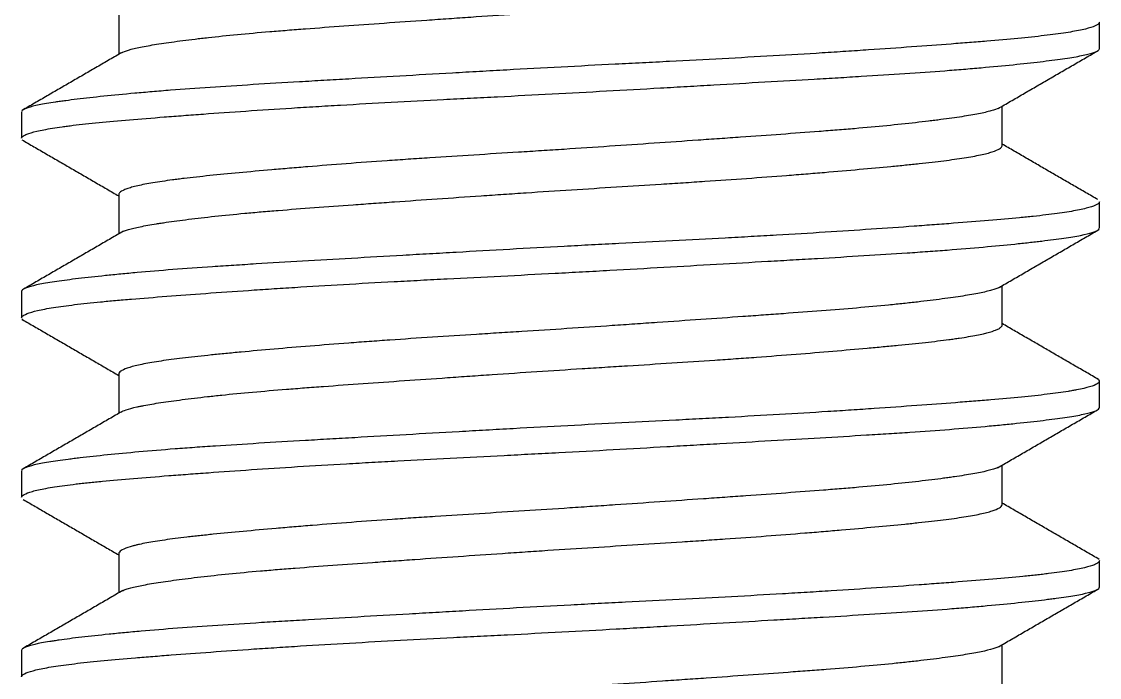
# Model space of a CAD drawing. Extents: x 0 to 1128, y 0 to 827.
# Drawn here: x 707.6 to 713.6, y 208.45 to 212.11 of the extents above; entities that cross this region are included whole.
import ezdxf

# ---------------------------------------------------------------- set-up
doc = ezdxf.new("R2010")
doc.units = 0
doc.header["$LTSCALE"] = 10
doc.header["$MEASUREMENT"] = 0
doc.linetypes.add('CENTER', pattern=[2, 1.25, -0.25, 0.25, -0.25])
doc.layers.add('1', color=7, linetype='CONTINUOUS')

msp = doc.modelspace()

# ---------------------------------------------------------------- linework, layer by layer
at = {"layer": '1', "color": 1, "linetype": 'CENTER', "lineweight": -3, "ltscale": 3}
msp.add_line((710.6018, 430.4493), (710.6018, 195.1403), dxfattribs=at)
at = {"layer": '1', "color": 7, "linetype": 'Continuous', "lineweight": -3}
for p, q in [((708.1433, 212.1436), (708.1433, 211.9242)), ((713.6018, 211.9562), (713.6018, 212.1027)), ((713.0603, 211.4156), (713.0603, 211.6351)), ((707.6018, 211.6026), (707.6018, 211.4569)), ((708.1433, 211.1442), (708.1433, 210.9239)), ((713.6018, 210.9571), (713.6018, 211.1021)), ((713.0603, 210.4149), (713.0603, 210.6351)), ((707.6018, 210.6024), (707.6018, 210.4564)), ((708.1433, 210.144), (708.1433, 209.9241)), ((713.6018, 209.9567), (713.6018, 210.1029)), ((707.6018, 209.6022), (707.6018, 209.4571)), ((713.0603, 209.4152), (713.0603, 209.6353)), ((708.1433, 209.1439), (708.1433, 208.9241)), ((713.6018, 208.9567), (713.6018, 209.1022)), ((713.0603, 208.4152), (713.0603, 208.635)), ((707.6018, 208.6029), (707.6018, 208.4564))]:
    msp.add_line(p, q, dxfattribs=at)
for points, knots in [([(708.1582, 211.9328), (708.1604, 211.9341), (708.173, 211.9405), (708.1922, 211.9469), (708.222, 211.9548), (708.2331, 211.9575), (708.2572, 211.9628), (708.2702, 211.9654), (708.3123, 211.9734), (708.3762, 211.9842), (708.4556, 211.9953), (708.5211, 212.0037), (708.5439, 212.0065), (708.5915, 212.0122), (708.6162, 212.0151), (708.6925, 212.0235), (708.7465, 212.0292), (708.8606, 212.0402), (708.9208, 212.0456), (709.0156, 212.0535), (709.0642, 212.0575), (709.1146, 212.0614), (709.1486, 212.0641), (709.1658, 212.0654), (709.2522, 212.072), (709.3944, 212.0825), (709.6192, 212.0984), (709.7768, 212.1094), (709.8777, 212.1165), (709.898, 212.1179), (709.9387, 212.1207), (709.9998, 212.1249), (710.0612, 212.1292), (710.1845, 212.1377), (710.3499, 212.149), (710.5385, 212.1616), (710.6441, 212.1684), (710.6864, 212.1711), (710.7076, 212.1724), (710.7711, 212.1765), (710.8132, 212.1791), (710.9388, 212.187), (711.1045, 212.1974), (711.2666, 212.2078), (711.3868, 212.2157), (711.4266, 212.2184), (711.5058, 212.2238), (711.5452, 212.2265), (711.6614, 212.2347), (711.8117, 212.2457), (711.9531, 212.2569), (712.09, 212.2682), (712.1563, 212.2738), (712.2841, 212.2851), (712.3445, 212.2906), (712.4588, 212.3013), (712.5664, 212.3118), (712.6608, 212.3222), (712.7265, 212.3302), (712.7475, 212.3329), (712.7876, 212.3382), (712.8066, 212.3409), (712.8605, 212.349), (712.9242, 212.3598), (712.9719, 212.371), (713.0015, 212.3795), (713.0104, 212.3823), (713.0221, 212.3866), (713.0257, 212.3881), (713.0324, 212.3909), (713.0355, 212.3923), (713.0496, 212.3995), (713.0565, 212.4051), (713.06, 212.4124), (713.0604, 212.4142), (713.0603, 212.416)], [0, 0, 0, 0, 0.008117, 0.041937, 0.041937, 0.058847, 0.058847, 0.075757, 0.075757, 0.109578, 0.143398, 0.143398, 0.160308, 0.160308, 0.177218, 0.177218, 0.211039, 0.211039, 0.244859, 0.244859, 0.261769, 0.270224, 0.270224, 0.278679, 0.278679, 0.3125, 0.34632, 0.380141, 0.380141, 0.388596, 0.388596, 0.397051, 0.413961, 0.413961, 0.447781, 0.481602, 0.490057, 0.490057, 0.498512, 0.498512, 0.515422, 0.515422, 0.549242, 0.583063, 0.583063, 0.599973, 0.599973, 0.616883, 0.616883, 0.650703, 0.684524, 0.684524, 0.718344, 0.718344, 0.752165, 0.752165, 0.785985, 0.819805, 0.819805, 0.836715, 0.836715, 0.853626, 0.853626, 0.887446, 0.921266, 0.921266, 0.938177, 0.938177, 0.946632, 0.946632, 0.955087, 0.955087, 0.988907, 0.988907, 1, 1, 1, 1]), ([(713.6018, 212.1035), (713.6018, 212.1033), (713.6019, 212.1018), (713.6015, 212.1002), (713.6002, 212.0975), (713.5992, 212.0961), (713.5926, 212.0891), (713.5823, 212.0835), (713.5516, 212.0722), (713.5109, 212.061), (713.4504, 212.0499), (713.3974, 212.0416), (713.3784, 212.0389), (713.3382, 212.0335), (713.317, 212.0309), (713.2501, 212.0229), (713.1521, 212.0126), (713.0369, 212.0024), (712.9438, 211.9947), (712.9117, 211.9921), (712.8619, 211.9882), (712.845, 211.9869), (712.8108, 211.9842), (712.7935, 211.9829), (712.706, 211.9763), (712.6328, 211.9708), (712.4799, 211.9597), (712.4002, 211.9541), (712.2758, 211.9457), (712.2125, 211.9415), (712.1472, 211.9373), (712.1033, 211.9345), (712.0811, 211.9331), (711.9696, 211.9262), (711.8786, 211.9207), (711.6931, 211.91), (711.5042, 211.8996), (711.3083, 211.8894), (711.1587, 211.8817), (711.1083, 211.8791), (711.0077, 211.874), (710.9574, 211.8714), (710.8063, 211.8637), (710.7056, 211.8585), (710.5041, 211.8478), (710.4033, 211.8423), (710.252, 211.8338), (710.2016, 211.831), (710.1259, 211.8267), (710.1007, 211.8253), (710.0505, 211.8225), (709.9256, 211.8154), (709.7055, 211.8028), (709.5163, 211.7919), (709.377, 211.7839), (709.3079, 211.7799), (709.2397, 211.7759), (709.1945, 211.7733), (709.172, 211.7719), (709.0603, 211.7654), (708.8882, 211.7551), (708.7286, 211.7449), (708.5753, 211.7346), (708.5018, 211.7293), (708.3964, 211.7211), (708.362, 211.7183), (708.2955, 211.7127), (708.2634, 211.7099), (708.1703, 211.7015), (708.0548, 211.6903), (707.9564, 211.6793), (707.8892, 211.6711), (707.8678, 211.6684), (707.8375, 211.6643), (707.8276, 211.663), (707.8086, 211.6603), (707.7627, 211.6537), (707.6943, 211.642), (707.6532, 211.6319), (707.6299, 211.6243), (707.62, 211.6205), (707.6131, 211.6166), (707.6091, 211.614), (707.6074, 211.6127), (707.6033, 211.6087), (707.6019, 211.606), (707.6018, 211.6033)], [0, 0, 0, 0, 0.00116, 0.009214, 0.009214, 0.017268, 0.017268, 0.049484, 0.049484, 0.081701, 0.113917, 0.113917, 0.130026, 0.130026, 0.146134, 0.146134, 0.17835, 0.210567, 0.210567, 0.226675, 0.226675, 0.234729, 0.234729, 0.242783, 0.242783, 0.275, 0.275, 0.307217, 0.307217, 0.323325, 0.331379, 0.331379, 0.339433, 0.339433, 0.37165, 0.37165, 0.403866, 0.436083, 0.436083, 0.452191, 0.452191, 0.468299, 0.468299, 0.500516, 0.500516, 0.532732, 0.532732, 0.54884, 0.54884, 0.556895, 0.556895, 0.564949, 0.597165, 0.629382, 0.629382, 0.64549, 0.653544, 0.653544, 0.661598, 0.661598, 0.693815, 0.726031, 0.726031, 0.758248, 0.758248, 0.774356, 0.774356, 0.790464, 0.790464, 0.822681, 0.854897, 0.854897, 0.871006, 0.871006, 0.87906, 0.87906, 0.887114, 0.91933, 0.951547, 0.951547, 0.967655, 0.975709, 0.975709, 0.983764, 0.983764, 1, 1, 1, 1]), ([(707.6018, 211.4565), (707.6019, 211.4583), (707.6026, 211.4602), (707.6056, 211.4648), (707.6087, 211.4676), (707.6154, 211.4718), (707.6179, 211.4732), (707.6237, 211.476), (707.6395, 211.4831), (707.6822, 211.4958), (707.7397, 211.5069), (707.7903, 211.5151), (707.8174, 211.5192), (707.8473, 211.5233), (707.8679, 211.5259), (707.8786, 211.5273), (707.9331, 211.534), (708.0289, 211.5444), (708.198, 211.5596), (708.3274, 211.5699), (708.431, 211.5779), (708.4667, 211.5806), (708.5394, 211.586), (708.5765, 211.5888), (708.6902, 211.5971), (708.8478, 211.6082), (709.0175, 211.6194), (709.1493, 211.6278), (709.194, 211.6305), (709.2622, 211.6347), (709.2851, 211.636), (709.3311, 211.6388), (709.4465, 211.6455), (709.6585, 211.6574), (709.8528, 211.6676), (710.0009, 211.6753), (710.0754, 211.6791), (710.1508, 211.6829), (710.2013, 211.6855), (710.2267, 211.6868), (710.3534, 211.6932), (710.4545, 211.6984), (710.6564, 211.709), (710.757, 211.7145), (710.958, 211.7257), (711.0583, 211.7313), (711.2083, 211.7399), (711.2584, 211.7427), (711.3573, 211.7484), (711.4063, 211.7512), (711.5518, 211.7595), (711.742, 211.7704), (711.9247, 211.781), (712.0589, 211.7888), (712.1031, 211.7914), (712.1688, 211.7953), (712.1905, 211.7966), (712.2335, 211.7992), (712.3399, 211.8057), (712.441, 211.8121), (712.5961, 211.8224), (712.6703, 211.8276), (712.7766, 211.8357), (712.8285, 211.8398), (712.8784, 211.844), (712.9113, 211.8468), (712.9275, 211.8482), (713.0073, 211.8552), (713.0665, 211.8609), (713.176, 211.872), (713.2768, 211.8831), (713.3598, 211.8938), (713.4153, 211.9018), (713.4327, 211.9045), (713.4648, 211.9097), (713.4796, 211.9123), (713.5201, 211.92), (713.564, 211.9301), (713.588, 211.9403), (713.5983, 211.9481), (713.6005, 211.9507), (713.6017, 211.9545), (713.6019, 211.9556), (713.6018, 211.9567)], [0, 0, 0, 0, 0.010824, 0.010824, 0.026932, 0.026932, 0.034987, 0.034987, 0.043041, 0.075257, 0.107474, 0.107474, 0.123582, 0.131636, 0.131636, 0.13969, 0.13969, 0.171907, 0.204123, 0.23634, 0.23634, 0.252448, 0.252448, 0.268556, 0.268556, 0.300773, 0.332989, 0.332989, 0.349097, 0.349097, 0.357151, 0.357151, 0.365206, 0.397422, 0.429639, 0.429639, 0.445747, 0.453801, 0.453801, 0.461855, 0.461855, 0.494071, 0.494071, 0.526288, 0.526288, 0.558504, 0.558504, 0.574613, 0.574613, 0.590721, 0.590721, 0.622937, 0.655154, 0.655154, 0.671262, 0.671262, 0.679316, 0.679316, 0.68737, 0.719587, 0.719587, 0.751803, 0.751803, 0.767912, 0.775966, 0.775966, 0.78402, 0.78402, 0.816236, 0.816236, 0.848453, 0.880669, 0.880669, 0.896778, 0.896778, 0.912886, 0.912886, 0.945102, 0.977319, 0.977319, 0.993427, 0.993427, 1, 1, 1, 1]), ([(713.0434, 211.6252), (713.043, 211.625), (713.0426, 211.6248), (713.0319, 211.6194), (713.0174, 211.6142), (712.9937, 211.6076), (712.9887, 211.6062), (712.9782, 211.6036), (712.9616, 211.5996), (712.9428, 211.5956), (712.9021, 211.5877), (712.84, 211.5769), (712.7522, 211.5644), (712.6972, 211.5574), (712.6746, 211.5545), (712.6631, 211.5531), (712.6279, 211.5488), (712.6037, 211.546), (712.5284, 211.5375), (712.4751, 211.5319), (712.362, 211.5208), (712.3023, 211.5153), (712.2079, 211.5073), (712.1756, 211.5047), (712.1259, 211.5007), (712.1092, 211.4993), (712.0754, 211.4967), (712.0583, 211.4954), (711.9725, 211.4888), (711.8311, 211.4783), (711.6815, 211.4677), (711.5663, 211.4595), (711.5079, 211.4554), (711.4483, 211.4513), (711.4083, 211.4485), (711.3882, 211.4471), (711.2872, 211.44), (711.1243, 211.4287), (710.8759, 211.4117), (710.7076, 211.4004), (710.5803, 211.3921), (710.5377, 211.3894), (710.453, 211.384), (710.4109, 211.3813), (710.2851, 211.3734), (710.1189, 211.3631), (709.9558, 211.3526), (709.8347, 211.3447), (709.7945, 211.342), (709.7146, 211.3366), (709.6752, 211.3338), (709.5586, 211.3257), (709.4075, 211.3147), (709.265, 211.3034), (709.1613, 211.2949), (709.1273, 211.2921), (709.0604, 211.2864), (709.0274, 211.2836), (708.9311, 211.2751), (708.8702, 211.2696), (708.755, 211.2588), (708.6463, 211.2483), (708.5506, 211.2378), (708.495, 211.2312), (708.4841, 211.2298), (708.4629, 211.2272), (708.4318, 211.2232), (708.403, 211.2191), (708.3484, 211.2111), (708.2837, 211.2002), (708.2289, 211.1876), (708.2049, 211.1805), (708.1958, 211.1776), (708.1915, 211.1762), (708.1795, 211.1719), (708.1726, 211.169), (708.1552, 211.1605), (708.1479, 211.1548), (708.1439, 211.1474), (708.1434, 211.1456), (708.1433, 211.1437)], [0, 0, 0, 0, 0.001362, 0.001362, 0.035403, 0.035403, 0.043913, 0.043913, 0.052424, 0.069444, 0.069444, 0.103486, 0.137527, 0.146037, 0.146037, 0.154548, 0.154548, 0.171569, 0.171569, 0.20561, 0.20561, 0.239651, 0.239651, 0.256672, 0.256672, 0.265182, 0.265182, 0.273693, 0.273693, 0.307734, 0.341775, 0.341775, 0.358796, 0.367306, 0.367306, 0.375817, 0.375817, 0.409858, 0.4439, 0.477941, 0.477941, 0.494962, 0.494962, 0.511982, 0.511982, 0.546024, 0.580065, 0.580065, 0.597086, 0.597086, 0.614107, 0.614107, 0.648148, 0.682189, 0.682189, 0.69921, 0.69921, 0.716231, 0.716231, 0.750272, 0.750272, 0.784314, 0.818355, 0.818355, 0.826865, 0.826865, 0.835376, 0.852396, 0.852396, 0.886438, 0.920479, 0.928989, 0.928989, 0.9375, 0.9375, 0.95452, 0.95452, 0.988562, 0.988562, 1, 1, 1, 1]), ([(708.1637, 210.9357), (708.1642, 210.9359), (708.1647, 210.9362), (708.1681, 210.9377), (708.1712, 210.9391), (708.1879, 210.9456), (708.2231, 210.956), (708.2746, 210.9665), (708.3195, 210.9745), (708.3434, 210.9786), (708.3698, 210.9827), (708.3878, 210.9855), (708.3971, 210.9868), (708.4449, 210.9938), (708.5284, 211.005), (708.6744, 211.0219), (708.7856, 211.0331), (708.8744, 211.0413), (708.9049, 211.0441), (708.967, 211.0495), (708.9987, 211.0521), (709.0957, 211.06), (709.2299, 211.0704), (709.3737, 211.0809), (709.4854, 211.0889), (709.5232, 211.0916), (709.6001, 211.097), (709.6389, 211.0998), (709.756, 211.108), (709.9145, 211.119), (710.0774, 211.1303), (710.2013, 211.1388), (710.2429, 211.1417), (710.3267, 211.1474), (710.369, 211.1502), (710.4955, 211.1587), (710.5795, 211.1642), (710.747, 211.175), (710.914, 211.1855), (711.0796, 211.1958), (711.1828, 211.2024), (711.2034, 211.2037), (711.2444, 211.2064), (711.3055, 211.2103), (711.3657, 211.2143), (711.4846, 211.2223), (711.6399, 211.233), (711.8068, 211.2455), (711.8969, 211.2525), (711.9326, 211.2553), (711.9505, 211.2568), (712.0033, 211.261), (712.0378, 211.2639), (712.1389, 211.2723), (712.2035, 211.278), (712.3267, 211.289), (712.3854, 211.2944), (712.4691, 211.3024), (712.4963, 211.305), (712.5491, 211.3103), (712.5748, 211.313), (712.6486, 211.3209), (712.7394, 211.3313), (712.815, 211.342), (712.8831, 211.3528), (712.9133, 211.3583), (712.9658, 211.3695), (712.9877, 211.3751), (713.023, 211.3865), (713.0498, 211.3978), (713.0597, 211.409), (713.0603, 211.4149), (713.0603, 211.4154), (713.0603, 211.4158)], [0, 0, 0, 0, 0.001566, 0.001566, 0.010076, 0.010076, 0.044118, 0.078159, 0.078159, 0.09518, 0.10369, 0.10369, 0.1122, 0.1122, 0.146242, 0.180283, 0.214325, 0.214325, 0.231345, 0.231345, 0.248366, 0.248366, 0.282407, 0.316449, 0.316449, 0.333469, 0.333469, 0.35049, 0.35049, 0.384531, 0.418573, 0.418573, 0.435593, 0.435593, 0.452614, 0.452614, 0.486656, 0.486656, 0.520697, 0.554738, 0.554738, 0.563249, 0.563249, 0.571759, 0.58878, 0.58878, 0.622821, 0.656862, 0.665373, 0.665373, 0.673883, 0.673883, 0.690904, 0.690904, 0.724945, 0.724945, 0.758987, 0.758987, 0.776007, 0.776007, 0.793028, 0.793028, 0.827069, 0.861111, 0.861111, 0.895152, 0.895152, 0.929194, 0.929194, 0.963235, 0.997276, 0.997276, 1, 1, 1, 1]), ([(713.6018, 211.1032), (713.6019, 211.1007), (713.6009, 211.0983), (713.5943, 211.0903), (713.5847, 211.0846), (713.5662, 211.0775), (713.5622, 211.0761), (713.5535, 211.0733), (713.5488, 211.0718), (713.5338, 211.0676), (713.5226, 211.0648), (713.4854, 211.0563), (713.4261, 211.0453), (713.3477, 211.0346), (713.2816, 211.0266), (713.2584, 211.024), (713.2217, 211.0201), (713.2091, 211.0188), (713.1835, 211.0161), (713.1182, 211.0096), (712.9893, 210.9982), (712.859, 210.9879), (712.7553, 210.98), (712.7198, 210.9773), (712.6467, 210.9719), (712.6091, 210.9691), (712.4935, 210.9607), (712.4136, 210.9551), (712.2486, 210.9439), (712.0783, 210.9327), (711.8974, 210.9218), (711.7809, 210.9151), (711.7574, 210.9137), (711.7101, 210.9111), (711.6863, 210.9097), (711.6149, 210.9057), (711.5669, 210.9031), (711.4223, 210.8953), (711.2273, 210.8851), (711.028, 210.875), (710.8769, 210.8673), (710.8263, 210.8647), (710.75, 210.8608), (710.7244, 210.8595), (710.6734, 210.8568), (710.5461, 210.8501), (710.4199, 210.8432), (710.2192, 210.832), (710.1195, 210.8264), (709.9709, 210.8179), (709.9215, 210.8151), (709.8231, 210.8095), (709.774, 210.8067), (709.6274, 210.7983), (709.5321, 210.7928), (709.3459, 210.7821), (709.1643, 210.7716), (708.9917, 210.7613), (708.8868, 210.7549), (708.8659, 210.7536), (708.8246, 210.751), (708.804, 210.7497), (708.7432, 210.7458), (708.7036, 210.7432), (708.5876, 210.7355), (708.514, 210.7302), (708.374, 210.7194), (708.3076, 210.7138), (708.2136, 210.7054), (708.1832, 210.7026), (708.139, 210.6984), (708.1245, 210.697), (708.0961, 210.6941), (708.0266, 210.6871), (707.9146, 210.6746), (707.8336, 210.664), (707.7618, 210.6534), (707.7305, 210.6482), (707.6776, 210.6379), (707.6564, 210.6328), (707.6242, 210.6226), (707.6131, 210.6175), (707.6036, 210.6093), (707.6019, 210.6062), (707.6018, 210.6031)], [0, 0, 0, 0, 0.014691, 0.014691, 0.046908, 0.046908, 0.054962, 0.054962, 0.063016, 0.063016, 0.079124, 0.079124, 0.111341, 0.143557, 0.143557, 0.159665, 0.159665, 0.167719, 0.167719, 0.175774, 0.20799, 0.240207, 0.240207, 0.256315, 0.256315, 0.272423, 0.272423, 0.304639, 0.304639, 0.336856, 0.369072, 0.369072, 0.377127, 0.377127, 0.385181, 0.385181, 0.401289, 0.401289, 0.433505, 0.465722, 0.465722, 0.48183, 0.48183, 0.489884, 0.489884, 0.497938, 0.530155, 0.530155, 0.562371, 0.562371, 0.57848, 0.57848, 0.594588, 0.594588, 0.626804, 0.626804, 0.659021, 0.691237, 0.691237, 0.699292, 0.699292, 0.707346, 0.707346, 0.723454, 0.723454, 0.75567, 0.75567, 0.787887, 0.787887, 0.803995, 0.803995, 0.812049, 0.812049, 0.820103, 0.85232, 0.884536, 0.884536, 0.916753, 0.916753, 0.948969, 0.948969, 0.981186, 0.981186, 1, 1, 1, 1]), ([(707.6018, 210.4563), (707.6019, 210.4585), (707.6028, 210.4608), (707.6089, 210.4686), (707.6277, 210.4798), (707.6667, 210.4911), (707.7035, 210.4996), (707.7171, 210.5024), (707.7469, 210.508), (707.763, 210.5107), (707.8147, 210.519), (707.8929, 210.5297), (707.9892, 210.54), (708.0683, 210.5478), (708.1095, 210.5516), (708.1534, 210.5555), (708.1833, 210.5581), (708.1985, 210.5594), (708.2756, 210.5658), (708.341, 210.571), (708.4787, 210.5815), (708.5512, 210.5869), (708.7031, 210.598), (708.7825, 210.6036), (708.8864, 210.6107), (708.9075, 210.6121), (708.9498, 210.6149), (709.0138, 210.6191), (709.0789, 210.6233), (709.2109, 210.6316), (709.3911, 210.6425), (709.5798, 210.653), (709.7246, 210.6608), (709.7734, 210.6634), (709.8722, 210.6686), (709.9216, 210.6712), (710.0705, 210.6788), (710.2699, 210.6889), (710.4712, 210.6993), (710.6228, 210.7073), (710.6988, 210.7114), (710.7751, 210.7155), (710.826, 210.7184), (710.8515, 210.7198), (710.9784, 210.7268), (711.0786, 210.7325), (711.2766, 210.7438), (711.4722, 210.7549), (711.6628, 210.7659), (711.7804, 210.7727), (711.8039, 210.774), (711.8505, 210.7767), (711.9198, 210.7807), (711.9876, 210.7847), (712.1209, 210.7925), (712.2931, 210.8027), (712.4541, 210.8129), (712.5707, 210.8207), (712.6088, 210.8233), (712.6836, 210.8286), (712.72, 210.8313), (712.8259, 210.8395), (712.959, 210.8506), (713.076, 210.8618), (713.1576, 210.8702), (713.1968, 210.8744), (713.2338, 210.8785), (713.2579, 210.8813), (713.2697, 210.8827), (713.327, 210.8896), (713.3679, 210.8949), (713.44, 210.9055), (713.5024, 210.9158), (713.5455, 210.9259), (713.5661, 210.9323), (713.57, 210.9336), (713.577, 210.9362), (713.5865, 210.9401), (713.5931, 210.9439), (713.6, 210.9498), (713.6019, 210.9531), (713.6018, 210.9564)], [0, 0, 0, 0, 0.013401, 0.013401, 0.045618, 0.077835, 0.077835, 0.093943, 0.093943, 0.110051, 0.110051, 0.142268, 0.174484, 0.174484, 0.190592, 0.198646, 0.198646, 0.206701, 0.206701, 0.238917, 0.238917, 0.271134, 0.271134, 0.30335, 0.30335, 0.311404, 0.311404, 0.319458, 0.335567, 0.335567, 0.367783, 0.4, 0.4, 0.416108, 0.416108, 0.432216, 0.432216, 0.464433, 0.496649, 0.496649, 0.512757, 0.520811, 0.520811, 0.528866, 0.528866, 0.561082, 0.561082, 0.593299, 0.625515, 0.625515, 0.633569, 0.633569, 0.641623, 0.657732, 0.657732, 0.689948, 0.722165, 0.722165, 0.738273, 0.738273, 0.754381, 0.754381, 0.786598, 0.818814, 0.818814, 0.834922, 0.842977, 0.842977, 0.851031, 0.851031, 0.883247, 0.883247, 0.915464, 0.94768, 0.94768, 0.955734, 0.955734, 0.963788, 0.979897, 0.979897, 1, 1, 1, 1]), ([(713.0516, 210.6303), (713.0494, 210.6287), (713.0468, 210.6271), (713.0341, 210.6202), (713.0062, 210.6099), (712.9614, 210.5994), (712.9214, 210.5914), (712.907, 210.5887), (712.876, 210.5833), (712.8595, 210.5805), (712.8073, 210.5723), (712.7302, 210.5612), (712.6384, 210.55), (712.564, 210.5415), (712.5383, 210.5387), (712.4849, 210.533), (712.4572, 210.5301), (712.3721, 210.5217), (712.3125, 210.5163), (712.1879, 210.5056), (712.0577, 210.4951), (711.9165, 210.4846), (711.8248, 210.4779), (711.8063, 210.4766), (711.7691, 210.4739), (711.713, 210.4699), (711.6561, 210.4659), (711.5412, 210.4577), (711.385, 210.4468), (711.2025, 210.4342), (711.0988, 210.427), (711.0571, 210.4241), (711.0362, 210.4227), (710.9734, 210.4184), (710.9315, 210.4155), (710.8059, 210.407), (710.722, 210.4014), (710.5542, 210.3904), (710.4702, 210.3851), (710.3441, 210.3771), (710.3021, 210.3745), (710.239, 210.3706), (710.2179, 210.3692), (710.176, 210.3666), (710.1551, 210.3653), (710.0513, 210.3587), (709.8878, 210.3483), (709.7298, 210.3376), (709.6134, 210.3295), (709.5557, 210.3254), (709.4987, 210.3212), (709.461, 210.3185), (709.4421, 210.3171), (709.3489, 210.31), (709.2051, 210.2987), (709.072, 210.2875), (708.9441, 210.2763), (708.8827, 210.2707), (708.7948, 210.2625), (708.7662, 210.2598), (708.7109, 210.2545), (708.6842, 210.2518), (708.6068, 210.244), (708.5108, 210.2335), (708.4294, 210.2229), (708.3738, 210.2149), (708.3561, 210.2121), (708.3228, 210.2066), (708.3073, 210.2039), (708.2638, 210.1955), (708.2142, 210.1844), (708.1814, 210.173), (708.1631, 210.1645), (708.1581, 210.1616), (708.1502, 210.1559), (708.1473, 210.1531), (708.1441, 210.1481), (708.1434, 210.1459), (708.1433, 210.1438)], [0, 0, 0, 0, 0.010237, 0.010237, 0.043911, 0.077586, 0.077586, 0.094423, 0.094423, 0.11126, 0.11126, 0.144935, 0.17861, 0.17861, 0.195447, 0.195447, 0.212284, 0.212284, 0.245959, 0.245959, 0.279633, 0.313308, 0.313308, 0.321727, 0.321727, 0.330145, 0.346983, 0.346983, 0.380657, 0.414332, 0.42275, 0.42275, 0.431169, 0.431169, 0.448006, 0.448006, 0.481681, 0.481681, 0.515355, 0.515355, 0.532193, 0.532193, 0.540611, 0.540611, 0.54903, 0.54903, 0.582705, 0.616379, 0.616379, 0.633216, 0.641635, 0.641635, 0.650054, 0.650054, 0.683728, 0.717403, 0.717403, 0.751078, 0.751078, 0.767915, 0.767915, 0.784752, 0.784752, 0.818427, 0.852101, 0.852101, 0.868939, 0.868939, 0.885776, 0.885776, 0.91945, 0.953125, 0.953125, 0.969962, 0.969962, 0.9868, 0.9868, 1, 1, 1, 1]), ([(707.6124, 210.4431), (707.6103, 210.4444), (707.6085, 210.4457), (707.6058, 210.448), (707.6048, 210.4491), (707.604, 210.4501)], [0, 0, 0, 0, 0.553511, 0.553511, 1, 1, 1, 1]), ([(708.1545, 209.9305), (708.1614, 209.9351), (708.1831, 209.9447), (708.2243, 209.9557), (708.2555, 209.9624), (708.2685, 209.965), (708.2753, 209.9664), (708.2963, 209.9704), (708.3113, 209.9731), (708.3592, 209.9812), (708.4306, 209.9921), (708.5171, 210.0033), (708.5878, 210.0118), (708.6123, 210.0146), (708.6505, 210.0189), (708.6635, 210.0203), (708.6898, 210.0231), (708.7032, 210.0246), (708.7708, 210.0316), (708.828, 210.0371), (708.948, 210.0479), (709.0109, 210.0532), (709.1097, 210.0611), (709.1602, 210.065), (709.2123, 210.0689), (709.2474, 210.0716), (709.2652, 210.0729), (709.3546, 210.0795), (709.5012, 210.0901), (709.7312, 210.1063), (709.8913, 210.1174), (710.014, 210.1259), (710.0554, 210.1288), (710.138, 210.1345), (710.1794, 210.1373), (710.3039, 210.1458), (710.3872, 210.1515), (710.5543, 210.1626), (710.6382, 210.168), (710.7644, 210.1761), (710.8066, 210.1787), (710.891, 210.184), (710.933, 210.1866), (711.0579, 210.1945), (711.2222, 210.2048), (711.382, 210.2154), (711.5, 210.2234), (711.5391, 210.2261), (711.6166, 210.2315), (711.6552, 210.2343), (711.7689, 210.2426), (711.9155, 210.2538), (712.1207, 210.2707), (712.2478, 210.2819), (712.324, 210.2888), (712.3391, 210.2902), (712.3688, 210.2929), (712.4127, 210.297), (712.4546, 210.301), (712.5357, 210.3089), (712.6369, 210.3193), (712.7352, 210.3311), (712.7843, 210.3378), (712.8035, 210.3405), (712.8128, 210.3418), (712.8401, 210.3459), (712.8573, 210.3486), (712.9056, 210.3568), (712.9616, 210.3678), (713.0013, 210.3791), (713.0249, 210.3876), (713.0317, 210.3905), (713.0403, 210.3947), (713.043, 210.3962), (713.0476, 210.399), (713.0497, 210.4005), (713.0574, 210.4066), (713.0604, 210.4112), (713.0603, 210.4157)], [0, 0, 0, 0, 0.029095, 0.062769, 0.071188, 0.071188, 0.079607, 0.079607, 0.096444, 0.096444, 0.130119, 0.163793, 0.163793, 0.18063, 0.18063, 0.189049, 0.189049, 0.197468, 0.197468, 0.231142, 0.231142, 0.264817, 0.264817, 0.281654, 0.290073, 0.290073, 0.298491, 0.298491, 0.332166, 0.365841, 0.399515, 0.399515, 0.416352, 0.416352, 0.43319, 0.43319, 0.466864, 0.466864, 0.500539, 0.500539, 0.517376, 0.517376, 0.534213, 0.534213, 0.567888, 0.601562, 0.601562, 0.6184, 0.6184, 0.635237, 0.635237, 0.668912, 0.702586, 0.736261, 0.736261, 0.744679, 0.744679, 0.753098, 0.769935, 0.769935, 0.80361, 0.837284, 0.845703, 0.845703, 0.854122, 0.854122, 0.870959, 0.870959, 0.904634, 0.938308, 0.938308, 0.955145, 0.955145, 0.963564, 0.963564, 0.971983, 0.971983, 1, 1, 1, 1]), ([(713.5878, 210.1181), (713.5911, 210.1163), (713.5938, 210.1146), (713.5975, 210.1115), (713.5988, 210.1102), (713.6007, 210.1076), (713.6013, 210.1062), (713.6022, 210.1022), (713.6015, 210.0994), (713.5956, 210.0912), (713.5775, 210.08), (713.5393, 210.0687), (713.5031, 210.0603), (713.4897, 210.0575), (713.4677, 210.0533), (713.4601, 210.0519), (713.4441, 210.0491), (713.4029, 210.0422), (713.3155, 210.0301), (713.2199, 210.0197), (713.1153, 210.0094), (713.0584, 210.0043), (712.9661, 209.9965), (712.9344, 209.994), (712.8692, 209.9888), (712.8358, 209.9862), (712.7327, 209.9783), (712.6605, 209.9729), (712.5093, 209.9618), (712.4302, 209.9562), (712.3269, 209.9492), (712.306, 209.9478), (712.2638, 209.9449), (712.2424, 209.9435), (712.178, 209.9393), (712.1346, 209.9365), (712.0026, 209.9282), (711.8226, 209.9173), (711.6343, 209.9068), (711.4901, 209.899), (711.4414, 209.8964), (711.3432, 209.8912), (711.2934, 209.8886), (711.1443, 209.8809), (710.9447, 209.8708), (710.7436, 209.8605), (710.5417, 209.8498), (710.4403, 209.8443), (710.3132, 209.8373), (710.2878, 209.8358), (710.2372, 209.833), (710.1615, 209.8288), (710.0866, 209.8245), (709.9378, 209.8161), (709.742, 209.8049), (709.5515, 209.7939), (709.4341, 209.7872), (709.4107, 209.7858), (709.364, 209.7831), (709.3408, 209.7818), (709.2716, 209.7778), (709.2263, 209.7751), (709.0924, 209.7673), (708.9197, 209.757), (708.7584, 209.7469), (708.6417, 209.7391), (708.6036, 209.7365), (708.5288, 209.7312), (708.492, 209.7285), (708.3853, 209.7203), (708.2515, 209.7092), (708.0753, 209.6924), (707.9742, 209.6813), (707.9163, 209.6744), (707.905, 209.673), (707.8831, 209.6703), (707.8511, 209.6662), (707.822, 209.6622), (707.7673, 209.6543), (707.7042, 209.644), (707.6605, 209.6338), (707.6393, 209.6274), (707.6354, 209.6262), (707.6282, 209.6236), (707.625, 209.6223), (707.6161, 209.6184), (707.6115, 209.6158), (707.6042, 209.6101), (707.6021, 209.6069), (707.6019, 209.6037)], [0, 0, 0, 0, 0.010521, 0.010521, 0.018349, 0.018349, 0.026177, 0.026177, 0.041834, 0.041834, 0.073146, 0.104459, 0.104459, 0.120115, 0.120115, 0.127943, 0.127943, 0.135771, 0.167084, 0.198397, 0.198397, 0.229709, 0.229709, 0.245366, 0.245366, 0.261022, 0.261022, 0.292334, 0.292334, 0.323647, 0.323647, 0.331475, 0.331475, 0.339303, 0.339303, 0.35496, 0.35496, 0.386272, 0.417585, 0.417585, 0.433241, 0.433241, 0.448897, 0.448897, 0.48021, 0.511523, 0.511523, 0.542835, 0.542835, 0.550663, 0.550663, 0.558492, 0.574148, 0.574148, 0.60546, 0.636773, 0.636773, 0.644601, 0.644601, 0.652429, 0.652429, 0.668086, 0.668086, 0.699398, 0.730711, 0.730711, 0.746367, 0.746367, 0.762023, 0.762023, 0.793336, 0.824649, 0.855961, 0.855961, 0.863789, 0.863789, 0.871618, 0.887274, 0.887274, 0.918587, 0.949899, 0.949899, 0.957727, 0.957727, 0.965555, 0.965555, 0.981212, 0.981212, 1, 1, 1, 1]), ([(707.6019, 209.457), (707.6021, 209.4593), (707.6032, 209.4616), (707.6102, 209.4695), (707.6202, 209.4752), (707.6393, 209.4823), (707.6434, 209.4837), (707.6523, 209.4866), (707.6666, 209.4908), (707.6836, 209.4951), (707.7214, 209.5035), (707.7813, 209.5145), (707.8605, 209.5252), (707.9161, 209.5318), (707.9275, 209.5331), (707.951, 209.5358), (707.9631, 209.5371), (708.0001, 209.541), (708.0258, 209.5436), (708.106, 209.5514), (708.221, 209.5616), (708.3519, 209.5718), (708.4562, 209.5798), (708.4919, 209.5825), (708.5655, 209.5879), (708.6034, 209.5907), (708.719, 209.5991), (708.8788, 209.6104), (709.1349, 209.6271), (709.3165, 209.638), (709.4336, 209.6447), (709.4572, 209.6461), (709.5044, 209.6487), (709.5756, 209.6527), (709.6474, 209.6567), (709.792, 209.6644), (709.987, 209.6746), (710.1867, 209.6847), (710.3129, 209.6912), (710.3382, 209.6925), (710.389, 209.6951), (710.4145, 209.6964), (710.491, 209.7003), (710.5418, 209.703), (710.6939, 209.7111), (710.8956, 209.7221), (711.095, 209.7334), (711.2438, 209.7419), (711.2932, 209.7447), (711.3918, 209.7503), (711.4411, 209.7532), (711.587, 209.7615), (711.7771, 209.7724), (712.049, 209.7882), (712.2215, 209.7985), (712.3265, 209.8049), (712.3474, 209.8062), (712.3886, 209.8088), (712.4497, 209.8127), (712.5088, 209.8165), (712.6242, 209.8243), (712.6975, 209.8296), (712.837, 209.8404), (712.9032, 209.846), (712.9813, 209.853), (712.9967, 209.8544), (713.0271, 209.8572), (713.042, 209.8586), (713.086, 209.8629), (713.1142, 209.8657), (713.1952, 209.8741), (713.2939, 209.8851), (713.3743, 209.8958), (713.4277, 209.9037), (713.4444, 209.9063), (713.4753, 209.9115), (713.4896, 209.9142), (713.5286, 209.9219), (713.5702, 209.932), (713.5915, 209.9422), (713.6006, 209.9506), (713.6021, 209.9538), (713.6018, 209.9571)], [0, 0, 0, 0, 0.013918, 0.013918, 0.046135, 0.046135, 0.054189, 0.054189, 0.062243, 0.078351, 0.078351, 0.110568, 0.142784, 0.142784, 0.150838, 0.150838, 0.158893, 0.158893, 0.175001, 0.175001, 0.207217, 0.239434, 0.239434, 0.255542, 0.255542, 0.27165, 0.27165, 0.303867, 0.336083, 0.3683, 0.3683, 0.376354, 0.376354, 0.384408, 0.400516, 0.400516, 0.432732, 0.464949, 0.464949, 0.473003, 0.473003, 0.481057, 0.481057, 0.497165, 0.497165, 0.529382, 0.561598, 0.561598, 0.577707, 0.577707, 0.593815, 0.593815, 0.626031, 0.658248, 0.690464, 0.690464, 0.698518, 0.698518, 0.706572, 0.722681, 0.722681, 0.754897, 0.754897, 0.787114, 0.787114, 0.795168, 0.795168, 0.803222, 0.803222, 0.81933, 0.81933, 0.851547, 0.883763, 0.883763, 0.899871, 0.899871, 0.915979, 0.915979, 0.948196, 0.980412, 0.980412, 1, 1, 1, 1]), ([(713.0418, 209.6244), (713.0381, 209.6225), (713.0337, 209.6206), (713.0254, 209.6174), (713.0217, 209.616), (713.0138, 209.6134), (713.0096, 209.6121), (712.9873, 209.6055), (712.9434, 209.5951), (712.8833, 209.5844), (712.8321, 209.5762), (712.805, 209.5721), (712.7755, 209.5679), (712.7554, 209.5651), (712.745, 209.5637), (712.6922, 209.5566), (712.6007, 209.5453), (712.4958, 209.534), (712.3842, 209.5229), (712.3251, 209.5174), (712.2312, 209.5093), (712.199, 209.5066), (712.1337, 209.5013), (712.1004, 209.4986), (711.9989, 209.4908), (711.859, 209.4803), (711.7102, 209.4697), (711.5951, 209.4616), (711.5561, 209.4588), (711.4771, 209.4533), (711.4374, 209.4505), (711.3175, 209.4421), (711.1558, 209.4309), (710.9904, 209.4195), (710.865, 209.411), (710.823, 209.4082), (710.7385, 209.4025), (710.6959, 209.3997), (710.5687, 209.3914), (710.4844, 209.386), (710.317, 209.3754), (710.2338, 209.3702), (710.0684, 209.3598), (709.9863, 209.3546), (709.8843, 209.3479), (709.864, 209.3466), (709.8236, 209.3439), (709.7634, 209.3399), (709.7044, 209.3359), (709.5877, 209.3277), (709.4359, 209.3168), (709.2739, 209.3042), (709.1869, 209.297), (709.1523, 209.2942), (709.1352, 209.2928), (709.0844, 209.2885), (709.0514, 209.2856), (708.9546, 209.2772), (708.8931, 209.2717), (708.7764, 209.2609), (708.7212, 209.2556), (708.6429, 209.2477), (708.6176, 209.245), (708.5809, 209.241), (708.5688, 209.2397), (708.5452, 209.2371), (708.5337, 209.2357), (708.4773, 209.2291), (708.3949, 209.2186), (708.3282, 209.2077), (708.284, 209.1995), (708.2634, 209.1953), (708.245, 209.1911), (708.2333, 209.1882), (708.2277, 209.1868), (708.201, 209.1797), (708.1671, 209.1683), (708.1503, 209.157), (708.1444, 209.1489), (708.1434, 209.1464), (708.1433, 209.144)], [0, 0, 0, 0, 0.012418, 0.012418, 0.020947, 0.020947, 0.029476, 0.029476, 0.063591, 0.097707, 0.097707, 0.114765, 0.123294, 0.123294, 0.131823, 0.131823, 0.165938, 0.200054, 0.200054, 0.23417, 0.23417, 0.251228, 0.251228, 0.268286, 0.268286, 0.302401, 0.336517, 0.336517, 0.353575, 0.353575, 0.370633, 0.370633, 0.404748, 0.438864, 0.438864, 0.455922, 0.455922, 0.47298, 0.47298, 0.507096, 0.507096, 0.541211, 0.541211, 0.575327, 0.575327, 0.583856, 0.583856, 0.592385, 0.609443, 0.609443, 0.643558, 0.677674, 0.686203, 0.686203, 0.694732, 0.694732, 0.71179, 0.71179, 0.745906, 0.745906, 0.780021, 0.780021, 0.797079, 0.797079, 0.805608, 0.805608, 0.814137, 0.814137, 0.848253, 0.882369, 0.882369, 0.899426, 0.907955, 0.907955, 0.916484, 0.916484, 0.9506, 0.984716, 0.984716, 1, 1, 1, 1]), ([(708.161, 208.9344), (708.1646, 208.9362), (708.1688, 208.9381), (708.1801, 208.9426), (708.1878, 208.9452), (708.214, 208.9531), (708.2573, 208.9635), (708.3166, 208.9742), (708.3839, 208.985), (708.4216, 208.9905), (708.5054, 209.0018), (708.5507, 209.0075), (708.648, 209.0187), (708.7, 209.0243), (708.8105, 209.0355), (708.8691, 209.041), (708.9621, 209.049), (708.994, 209.0517), (709.059, 209.057), (709.0921, 209.0597), (709.1929, 209.0675), (709.3319, 209.0779), (709.4798, 209.0885), (709.594, 209.0966), (709.6327, 209.0993), (709.6915, 209.1035), (709.7113, 209.1048), (709.7509, 209.1076), (709.7707, 209.109), (709.8703, 209.1159), (710.0314, 209.1271), (710.196, 209.1385), (710.3207, 209.147), (710.3835, 209.1512), (710.4467, 209.1554), (710.489, 209.1582), (710.5102, 209.1596), (710.6161, 209.1666), (710.7002, 209.172), (710.8674, 209.1825), (711.0335, 209.1929), (711.1973, 209.2033), (711.3194, 209.2113), (711.36, 209.2139), (711.4399, 209.2193), (711.4793, 209.222), (711.5962, 209.23), (711.7482, 209.2409), (711.8925, 209.2521), (711.9978, 209.2606), (712.0324, 209.2634), (712.1005, 209.2691), (712.1338, 209.272), (712.2313, 209.2804), (712.2931, 209.286), (712.4107, 209.2968), (712.4664, 209.3021), (712.5453, 209.31), (712.5708, 209.3126), (712.6203, 209.3178), (712.6443, 209.3205), (712.7131, 209.3284), (712.7969, 209.339), (712.8991, 209.3551), (712.9517, 209.3662), (712.9796, 209.3733), (712.9849, 209.3747), (712.9949, 209.3776), (713.0092, 209.3819), (713.021, 209.3861), (713.0414, 209.3946), (713.0507, 209.4003), (713.0591, 209.4094), (713.0606, 209.413), (713.0603, 209.4165)], [0, 0, 0, 0, 0.012066, 0.012066, 0.029013, 0.029013, 0.062907, 0.0968, 0.0968, 0.130694, 0.130694, 0.164588, 0.164588, 0.198482, 0.198482, 0.232375, 0.232375, 0.249322, 0.249322, 0.266269, 0.266269, 0.300163, 0.334056, 0.334056, 0.351003, 0.351003, 0.359477, 0.359477, 0.36795, 0.36795, 0.401844, 0.435738, 0.435738, 0.452684, 0.461158, 0.461158, 0.469631, 0.469631, 0.503525, 0.503525, 0.537419, 0.571312, 0.571312, 0.588259, 0.588259, 0.605206, 0.605206, 0.6391, 0.672994, 0.672994, 0.68994, 0.68994, 0.706887, 0.706887, 0.740781, 0.740781, 0.774675, 0.774675, 0.791621, 0.791621, 0.808568, 0.808568, 0.842462, 0.876356, 0.910249, 0.910249, 0.918723, 0.918723, 0.927196, 0.944143, 0.944143, 0.978037, 0.978037, 1, 1, 1, 1]), ([(713.6018, 209.1037), (713.6019, 209.1017), (713.6014, 209.0998), (713.5986, 209.0951), (713.5957, 209.0923), (713.5873, 209.0867), (713.5817, 209.0838), (713.5613, 209.0753), (713.5241, 209.064), (713.4673, 209.0529), (713.4007, 209.0419), (713.3625, 209.0365), (713.3085, 209.0299), (713.2974, 209.0285), (713.2746, 209.0259), (713.2396, 209.0219), (713.2023, 209.018), (713.1244, 209.0103), (713.0123, 209.0001), (712.8837, 208.9898), (712.798, 208.9833), (712.7806, 208.9819), (712.7452, 208.9792), (712.7273, 208.9779), (712.6728, 208.9738), (712.6357, 208.9711), (712.5221, 208.9628), (712.3648, 208.9516), (712.1958, 208.9404), (712.0645, 208.9321), (712.02, 208.9293), (711.9295, 208.9238), (711.8834, 208.9211), (711.7442, 208.9129), (711.5557, 208.9024), (711.2646, 208.887), (711.0649, 208.8769), (710.9382, 208.8704), (710.9128, 208.8691), (710.8621, 208.8666), (710.786, 208.8627), (710.7101, 208.8587), (710.5585, 208.8507), (710.4577, 208.8453), (710.2569, 208.8341), (710.1567, 208.8285), (710.0319, 208.8214), (710.007, 208.82), (709.9572, 208.8171), (709.9322, 208.8157), (709.8577, 208.8115), (709.8086, 208.8087), (709.6626, 208.8003), (709.4719, 208.7894), (709.2891, 208.7788), (709.1549, 208.7709), (709.1107, 208.7683), (709.0233, 208.7632), (708.9799, 208.7606), (708.8528, 208.7528), (708.6903, 208.7426), (708.5415, 208.7322), (708.3994, 208.7214), (708.3318, 208.7159), (708.2517, 208.7089), (708.2359, 208.7074), (708.2049, 208.7046), (708.1592, 208.7004), (708.1162, 208.6962), (708.0334, 208.6878), (707.932, 208.6767), (707.8484, 208.666), (707.8018, 208.6593), (707.7928, 208.658), (707.7753, 208.6553), (707.7668, 208.654), (707.7424, 208.6501), (707.7274, 208.6475), (707.6862, 208.6397), (707.6416, 208.6296), (707.6169, 208.6195), (707.606, 208.6117), (707.6036, 208.6091), (707.6021, 208.6054), (707.6019, 208.6045), (707.6018, 208.6035)], [0, 0, 0, 0, 0.011597, 0.011597, 0.027705, 0.027705, 0.043814, 0.043814, 0.07603, 0.108247, 0.108247, 0.140463, 0.140463, 0.148517, 0.148517, 0.156571, 0.17268, 0.17268, 0.204896, 0.237113, 0.237113, 0.245167, 0.245167, 0.253221, 0.253221, 0.269329, 0.269329, 0.301545, 0.333762, 0.333762, 0.34987, 0.34987, 0.365978, 0.365978, 0.398195, 0.430411, 0.462628, 0.462628, 0.470682, 0.470682, 0.478736, 0.494844, 0.494844, 0.527061, 0.527061, 0.559277, 0.559277, 0.567331, 0.567331, 0.575385, 0.575385, 0.591494, 0.591494, 0.62371, 0.655927, 0.655927, 0.672035, 0.672035, 0.688143, 0.688143, 0.72036, 0.752576, 0.752576, 0.784792, 0.784792, 0.792847, 0.792847, 0.800901, 0.817009, 0.817009, 0.849225, 0.881442, 0.881442, 0.889496, 0.889496, 0.89755, 0.89755, 0.913658, 0.913658, 0.945875, 0.978091, 0.978091, 0.9942, 0.9942, 1, 1, 1, 1]), ([(707.6018, 208.4566), (707.6018, 208.4567), (707.6018, 208.4568), (707.602, 208.4582), (707.6024, 208.4596), (707.6039, 208.4623), (707.6093, 208.4693), (707.6334, 208.4819), (707.6748, 208.4932), (707.7261, 208.5044), (707.7568, 208.5099), (707.8106, 208.5182), (707.8297, 208.5209), (707.8701, 208.5263), (707.8914, 208.5289), (707.9587, 208.5368), (708.0572, 208.5471), (708.1732, 208.5573), (708.2514, 208.5638), (708.2673, 208.5651), (708.2996, 208.5677), (708.3161, 208.569), (708.3662, 208.5729), (708.4004, 208.5755), (708.5055, 208.5835), (708.5789, 208.589), (708.7323, 208.6001), (708.8122, 208.6057), (708.9371, 208.6141), (708.9796, 208.6169), (709.0662, 208.6225), (709.1104, 208.6253), (709.244, 208.6336), (709.426, 208.6445), (709.6152, 208.6549), (709.8081, 208.6653), (709.9063, 208.6704), (710.0315, 208.6768), (710.0566, 208.6781), (710.1067, 208.6807), (710.182, 208.6845), (710.2574, 208.6883), (710.4082, 208.696), (710.5089, 208.7012), (710.7105, 208.712), (710.8114, 208.7175), (710.9378, 208.7246), (710.963, 208.726), (711.0136, 208.7288), (711.0389, 208.7303), (711.1145, 208.7345), (711.1645, 208.7374), (711.3132, 208.7458), (711.5085, 208.757), (711.6975, 208.7679), (711.8369, 208.7759), (711.883, 208.7786), (711.9743, 208.7839), (712.0197, 208.7865), (712.153, 208.7944), (712.3244, 208.8046), (712.4835, 208.8148), (712.6365, 208.8252), (712.7099, 208.8305), (712.7977, 208.8374), (712.815, 208.8387), (712.8491, 208.8415), (712.8994, 208.8457), (712.9472, 208.8499), (713.0397, 208.8583), (713.1545, 208.8695), (713.2524, 208.8805), (713.3082, 208.8873), (713.3191, 208.8887), (713.3403, 208.8914), (713.3507, 208.8928), (713.3807, 208.8968), (713.3995, 208.8995), (713.452, 208.9074), (713.5121, 208.9177), (713.5525, 208.9278), (713.5753, 208.9354), (713.5817, 208.938), (713.5919, 208.9432), (713.5957, 208.9458), (713.6008, 208.9512), (713.602, 208.954), (713.6018, 208.9569)], [0, 0, 0, 0, 0.000386, 0.000386, 0.00844, 0.00844, 0.016494, 0.048711, 0.080927, 0.080927, 0.113144, 0.113144, 0.129252, 0.129252, 0.14536, 0.14536, 0.177577, 0.209793, 0.209793, 0.217848, 0.217848, 0.225902, 0.225902, 0.24201, 0.24201, 0.274227, 0.274227, 0.306443, 0.306443, 0.322551, 0.322551, 0.33866, 0.33866, 0.370876, 0.403093, 0.403093, 0.435309, 0.435309, 0.443363, 0.443363, 0.451417, 0.467526, 0.467526, 0.499742, 0.499742, 0.531959, 0.531959, 0.540013, 0.540013, 0.548067, 0.548067, 0.564175, 0.564175, 0.596392, 0.628608, 0.628608, 0.644716, 0.644716, 0.660825, 0.660825, 0.693041, 0.725258, 0.725258, 0.757474, 0.757474, 0.765528, 0.765528, 0.773583, 0.789691, 0.789691, 0.821907, 0.854124, 0.854124, 0.862178, 0.862178, 0.870232, 0.870232, 0.88634, 0.88634, 0.918557, 0.950773, 0.950773, 0.966882, 0.966882, 0.98299, 0.98299, 1, 1, 1, 1]), ([(713.0473, 208.6275), (713.0387, 208.6222), (713.0258, 208.6171), (712.9916, 208.6066), (712.9702, 208.6014), (712.9314, 208.5933), (712.9175, 208.5907), (712.8877, 208.5853), (712.8718, 208.5826), (712.8213, 208.5744), (712.7463, 208.5634), (712.6449, 208.5507), (712.5824, 208.5436), (712.557, 208.5407), (712.544, 208.5393), (712.5045, 208.535), (712.4774, 208.5322), (712.394, 208.5238), (712.3354, 208.5183), (712.2123, 208.5076), (712.1479, 208.5023), (712.0467, 208.4945), (712.0123, 208.4918), (711.9594, 208.4878), (711.9416, 208.4865), (711.9058, 208.4839), (711.8878, 208.4825), (711.7971, 208.4759), (711.6486, 208.4653), (711.4931, 208.4544), (711.374, 208.4461), (711.3138, 208.4419), (711.2525, 208.4376), (711.2115, 208.4348), (711.1909, 208.4334), (711.0875, 208.4262), (710.9215, 208.4148), (710.7542, 208.4035), (710.5862, 208.3925), (710.5019, 208.3871), (710.3961, 208.3804), (710.3749, 208.3791), (710.3326, 208.3764), (710.2694, 208.3725), (710.2068, 208.3685), (710.0824, 208.3607), (709.9188, 208.3503), (709.7598, 208.3397), (709.6422, 208.3315), (709.6033, 208.3288), (709.5261, 208.3233), (709.4882, 208.3205), (709.3762, 208.3121), (709.2319, 208.3009), (709.0973, 208.2896), (709, 208.2812), (708.9682, 208.2784), (708.9058, 208.2728), (708.8751, 208.27), (708.7861, 208.2618), (708.6746, 208.2512), (708.5281, 208.2355), (708.4443, 208.2249), (708.3869, 208.2168), (708.3688, 208.2141), (708.3347, 208.2087), (708.3188, 208.2059), (708.2739, 208.1977), (708.2224, 208.1865), (708.1829, 208.1737), (708.1676, 208.1666), (708.162, 208.1637), (708.1594, 208.1623), (708.1527, 208.158), (708.1493, 208.1552), (708.1447, 208.1495), (708.1435, 208.1468), (708.1433, 208.144)], [0, 0, 0, 0, 0.033894, 0.033894, 0.067787, 0.067787, 0.084734, 0.084734, 0.101681, 0.101681, 0.135575, 0.169469, 0.177942, 0.177942, 0.186416, 0.186416, 0.203362, 0.203362, 0.237256, 0.237256, 0.27115, 0.27115, 0.288097, 0.288097, 0.29657, 0.29657, 0.305044, 0.305044, 0.338937, 0.372831, 0.372831, 0.389778, 0.398251, 0.398251, 0.406725, 0.406725, 0.440618, 0.474512, 0.474512, 0.508406, 0.508406, 0.516879, 0.516879, 0.525353, 0.5423, 0.5423, 0.576193, 0.610087, 0.610087, 0.627034, 0.627034, 0.643981, 0.643981, 0.677875, 0.711768, 0.711768, 0.728715, 0.728715, 0.745662, 0.745662, 0.779556, 0.81345, 0.847343, 0.847343, 0.86429, 0.86429, 0.881237, 0.881237, 0.915131, 0.949024, 0.957498, 0.957498, 0.965971, 0.965971, 0.982918, 0.982918, 1, 1, 1, 1])]:
    msp.add_open_spline(points, degree=3, knots=knots, dxfattribs=at)
for points in [[(708.1619, 211.9349), (707.8831, 211.773), (707.6044, 211.6115)], [(713.0377, 211.622), (713.3164, 211.7838), (713.5952, 211.9454)], [(707.6034, 211.4483), (707.8734, 211.2918), (708.1433, 211.135)], [(713.5936, 211.1146), (713.3268, 211.2691), (713.0603, 211.424)], [(708.169, 210.9387), (707.8909, 210.7771), (707.6124, 210.6157)], [(713.0445, 210.6259), (713.3229, 210.7876), (713.6014, 210.9491)], [(707.6058, 210.4469), (707.8747, 210.291), (708.1433, 210.135)], [(713.5964, 210.1131), (713.3283, 210.2685), (713.0603, 210.4242)], [(708.1594, 209.9334), (707.881, 209.7717), (707.6026, 209.6103)], [(713.0353, 209.6208), (713.3133, 209.7823), (713.5917, 209.9437)], [(707.6111, 209.4441), (707.8774, 209.2898), (708.1433, 209.1353)], [(713.6008, 209.1105), (713.3306, 209.2672), (713.0603, 209.4241)], [(708.1648, 208.9366), (707.8861, 208.7747), (707.6072, 208.6131)], [(713.0408, 208.6237), (713.3196, 208.7856), (713.5984, 208.9472)]]:
    msp.add_open_spline(points, degree=2, dxfattribs=at)

doc.saveas('drawing.dxf')
